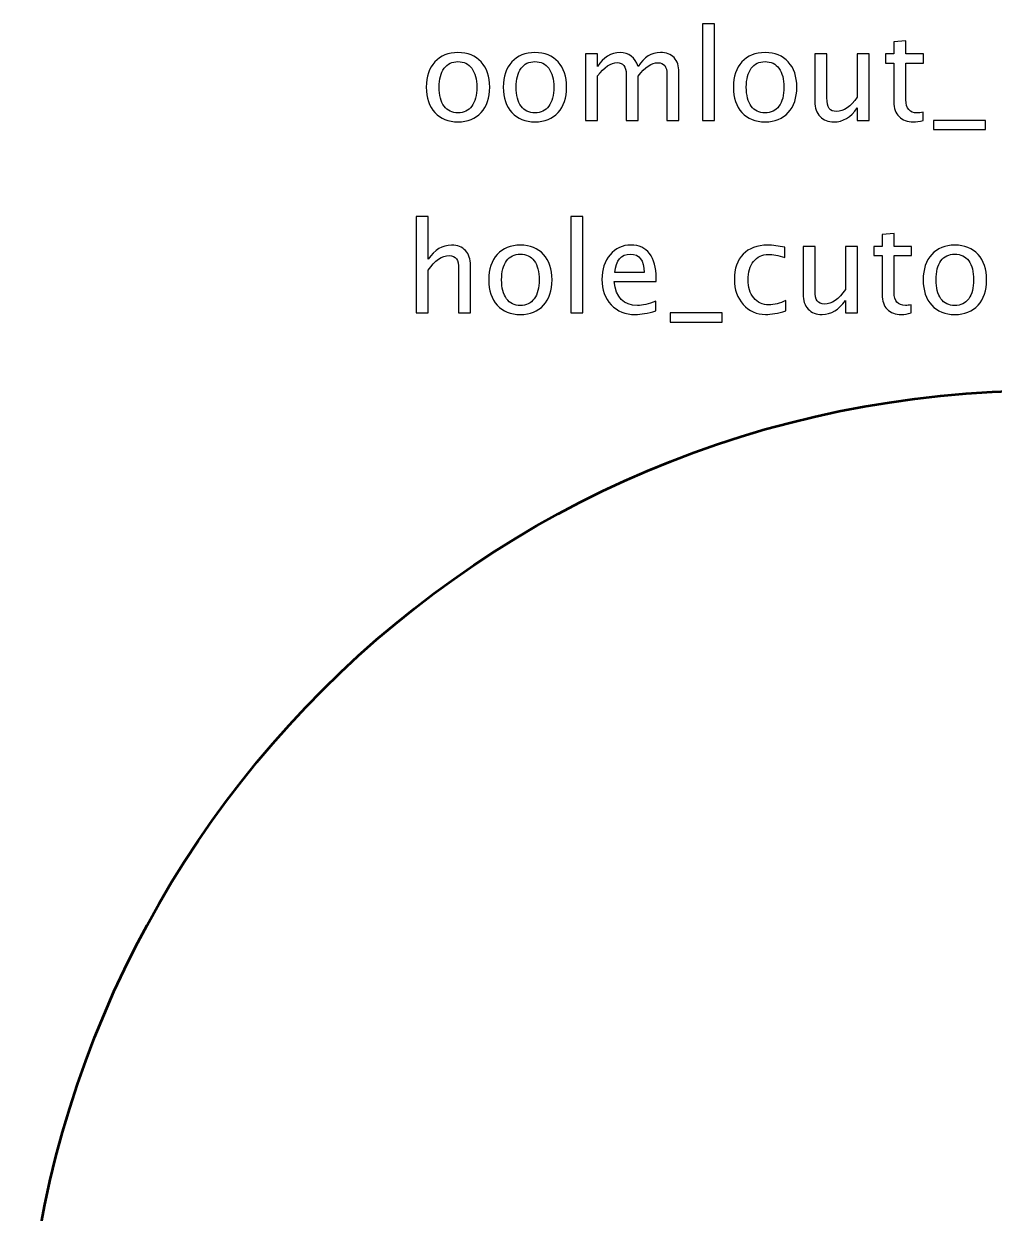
# Model space of a CAD drawing. Header units: centimetres. Extents: x -42.5 to 44.4, y -43.5 to 43.2.
# Drawn here: x 26.55 to 29.829, y -2.329 to 1.689 of the extents above; entities that cross this region are included whole.
import ezdxf

# ---------------------------------------------------------------- set-up
doc = ezdxf.new("R2010")
doc.units = ezdxf.units.CM
doc.header["$MEASUREMENT"] = 0
doc.layers.add('Layer 1', color=7, linetype='Continuous')

msp = doc.modelspace()

# ---------------------------------------------------------------- linework, layer by layer
at = {"layer": 'Layer 1', "lineweight": 53}
msp.add_ellipse((30, -3), major_axis=(0, 3.45), ratio=1, dxfattribs=at)
at = {"layer": 'Layer 1'}
for points, knots in [([(28.84312, 1.36265), (28.84312, 1.36265), (28.84312, 1.68904), (28.84312, 1.68904), (28.84312, 1.68904), (28.84312, 1.68904), (28.88376, 1.68904), (28.88376, 1.68904), (28.88376, 1.68904), (28.88376, 1.68904), (28.88376, 1.36265), (28.88376, 1.36265), (28.88376, 1.36265), (28.88376, 1.36265), (28.84312, 1.36265), (28.84312, 1.36265)], [0, 0, 0, 0, 0.2, 0.2, 0.2, 0.2, 0.4, 0.4, 0.4, 0.4, 0.6, 0.6, 0.6, 0.6, 1, 1, 1, 1]), ([(29.58861, 1.36272), (29.57605, 1.35926), (29.56511, 1.35757), (29.55587, 1.35757), (29.55587, 1.35757), (29.53513, 1.35757), (29.51897, 1.3635), (29.5074, 1.37535), (29.5074, 1.37535), (29.49576, 1.3872), (29.48997, 1.40364), (29.48997, 1.42474), (29.48997, 1.42474), (29.48997, 1.42474), (29.48997, 1.55654), (29.48997, 1.55654), (29.48997, 1.55654), (29.48997, 1.55654), (29.46189, 1.55654), (29.46189, 1.55654), (29.46189, 1.55654), (29.46189, 1.55654), (29.46189, 1.58701), (29.46189, 1.58701), (29.46189, 1.58701), (29.46189, 1.58701), (29.48997, 1.58701), (29.48997, 1.58701), (29.48997, 1.58701), (29.48997, 1.58701), (29.48997, 1.62758), (29.48997, 1.62758), (29.48997, 1.62758), (29.48997, 1.62758), (29.53061, 1.63146), (29.53061, 1.63146), (29.53061, 1.63146), (29.53061, 1.63146), (29.53061, 1.58701), (29.53061, 1.58701), (29.53061, 1.58701), (29.53061, 1.58701), (29.58946, 1.58701), (29.58946, 1.58701), (29.58946, 1.58701), (29.58946, 1.58701), (29.58946, 1.55654), (29.58946, 1.55654), (29.58946, 1.55654), (29.58946, 1.55654), (29.53061, 1.55654), (29.53061, 1.55654), (29.53061, 1.55654), (29.53061, 1.55654), (29.53061, 1.43208), (29.53061, 1.43208), (29.53061, 1.43208), (29.53061, 1.40273), (29.54338, 1.38805), (29.56885, 1.38805), (29.56885, 1.38805), (29.57429, 1.38805), (29.58085, 1.38897), (29.58861, 1.39073), (29.58861, 1.39073), (29.58861, 1.39073), (29.58861, 1.36272), (29.58861, 1.36272)], [0, 0, 0, 0, 0.0555556, 0.0555556, 0.0555556, 0.0555556, 0.1111111, 0.1111111, 0.1111111, 0.1111111, 0.1666667, 0.1666667, 0.1666667, 0.1666667, 0.2222222, 0.2222222, 0.2222222, 0.2222222, 0.2777778, 0.2777778, 0.2777778, 0.2777778, 0.3333333, 0.3333333, 0.3333333, 0.3333333, 0.3888889, 0.3888889, 0.3888889, 0.3888889, 0.4444444, 0.4444444, 0.4444444, 0.4444444, 0.5, 0.5, 0.5, 0.5, 0.5555556, 0.5555556, 0.5555556, 0.5555556, 0.6111111, 0.6111111, 0.6111111, 0.6111111, 0.6666667, 0.6666667, 0.6666667, 0.6666667, 0.7222222, 0.7222222, 0.7222222, 0.7222222, 0.7777778, 0.7777778, 0.7777778, 0.7777778, 0.8333333, 0.8333333, 0.8333333, 0.8333333, 0.8888889, 0.8888889, 0.8888889, 0.8888889, 1, 1, 1, 1]), ([(28.01705, 1.35757), (27.9841, 1.35757), (27.958, 1.36808), (27.93881, 1.38911), (27.93881, 1.38911), (27.91955, 1.41013), (27.90995, 1.43871), (27.90995, 1.47476), (27.90995, 1.47476), (27.90995, 1.51074), (27.91955, 1.53925), (27.93881, 1.5602), (27.93881, 1.5602), (27.958, 1.58116), (27.9841, 1.59167), (28.01705, 1.59167), (28.01705, 1.59167), (28.05, 1.59167), (28.07611, 1.58116), (28.0953, 1.5602), (28.0953, 1.5602), (28.11456, 1.53925), (28.12415, 1.51074), (28.12415, 1.47476), (28.12415, 1.47476), (28.12415, 1.43871), (28.11456, 1.41013), (28.0953, 1.38911), (28.0953, 1.38911), (28.07611, 1.36808), (28.05, 1.35757), (28.01705, 1.35757)], [0, 0, 0, 0, 0.1111111, 0.1111111, 0.1111111, 0.1111111, 0.2222222, 0.2222222, 0.2222222, 0.2222222, 0.3333333, 0.3333333, 0.3333333, 0.3333333, 0.4444444, 0.4444444, 0.4444444, 0.4444444, 0.5555556, 0.5555556, 0.5555556, 0.5555556, 0.6666667, 0.6666667, 0.6666667, 0.6666667, 0.7777778, 0.7777778, 0.7777778, 0.7777778, 1, 1, 1, 1]), ([(28.27712, 1.35757), (28.24417, 1.35757), (28.21807, 1.36808), (28.19888, 1.38911), (28.19888, 1.38911), (28.17962, 1.41013), (28.17002, 1.43871), (28.17002, 1.47476), (28.17002, 1.47476), (28.17002, 1.51074), (28.17962, 1.53925), (28.19888, 1.5602), (28.19888, 1.5602), (28.21807, 1.58116), (28.24417, 1.59167), (28.27712, 1.59167), (28.27712, 1.59167), (28.31007, 1.59167), (28.33618, 1.58116), (28.35537, 1.5602), (28.35537, 1.5602), (28.37463, 1.53925), (28.38422, 1.51074), (28.38422, 1.47476), (28.38422, 1.47476), (28.38422, 1.43871), (28.37463, 1.41013), (28.35537, 1.38911), (28.35537, 1.38911), (28.33618, 1.36808), (28.31007, 1.35757), (28.27712, 1.35757)], [0, 0, 0, 0, 0.1111111, 0.1111111, 0.1111111, 0.1111111, 0.2222222, 0.2222222, 0.2222222, 0.2222222, 0.3333333, 0.3333333, 0.3333333, 0.3333333, 0.4444444, 0.4444444, 0.4444444, 0.4444444, 0.5555556, 0.5555556, 0.5555556, 0.5555556, 0.6666667, 0.6666667, 0.6666667, 0.6666667, 0.7777778, 0.7777778, 0.7777778, 0.7777778, 1, 1, 1, 1]), ([(28.44787, 1.36265), (28.44787, 1.36265), (28.44787, 1.58701), (28.44787, 1.58701), (28.44787, 1.58701), (28.44787, 1.58701), (28.48851, 1.58701), (28.48851, 1.58701), (28.48851, 1.58701), (28.48851, 1.58701), (28.48851, 1.54461), (28.48851, 1.54461), (28.48851, 1.54461), (28.50834, 1.57601), (28.53374, 1.59167), (28.56485, 1.59167), (28.56485, 1.59167), (28.59484, 1.59167), (28.61523, 1.57601), (28.62609, 1.54461), (28.62609, 1.54461), (28.64535, 1.57629), (28.67047, 1.59209), (28.7013, 1.59209), (28.7013, 1.59209), (28.72099, 1.59209), (28.7363, 1.58631), (28.74723, 1.57467), (28.74723, 1.57467), (28.75817, 1.56303), (28.76367, 1.54673), (28.76367, 1.52577), (28.76367, 1.52577), (28.76367, 1.52577), (28.76367, 1.36265), (28.76367, 1.36265), (28.76367, 1.36265), (28.76367, 1.36265), (28.72303, 1.36265), (28.72303, 1.36265), (28.72303, 1.36265), (28.72303, 1.36265), (28.72303, 1.51907), (28.72303, 1.51907), (28.72303, 1.51907), (28.72303, 1.54461), (28.71287, 1.55738), (28.69255, 1.55738), (28.69255, 1.55738), (28.67146, 1.55738), (28.6493, 1.54249), (28.62609, 1.51265), (28.62609, 1.51265), (28.62609, 1.51265), (28.62609, 1.36265), (28.62609, 1.36265), (28.62609, 1.36265), (28.62609, 1.36265), (28.58545, 1.36265), (28.58545, 1.36265), (28.58545, 1.36265), (28.58545, 1.36265), (28.58545, 1.51921), (28.58545, 1.51921), (28.58545, 1.51921), (28.58545, 1.54496), (28.57515, 1.55781), (28.55448, 1.55781), (28.55448, 1.55781), (28.53395, 1.55781), (28.51193, 1.54285), (28.48851, 1.51286), (28.48851, 1.51286), (28.48851, 1.51286), (28.48851, 1.36265), (28.48851, 1.36265), (28.48851, 1.36265), (28.48851, 1.36265), (28.44787, 1.36265), (28.44787, 1.36265)], [0, 0, 0, 0, 0.047619, 0.047619, 0.047619, 0.047619, 0.0952381, 0.0952381, 0.0952381, 0.0952381, 0.1428571, 0.1428571, 0.1428571, 0.1428571, 0.1904762, 0.1904762, 0.1904762, 0.1904762, 0.2380952, 0.2380952, 0.2380952, 0.2380952, 0.2857143, 0.2857143, 0.2857143, 0.2857143, 0.3333333, 0.3333333, 0.3333333, 0.3333333, 0.3809524, 0.3809524, 0.3809524, 0.3809524, 0.4285714, 0.4285714, 0.4285714, 0.4285714, 0.4761905, 0.4761905, 0.4761905, 0.4761905, 0.5238095, 0.5238095, 0.5238095, 0.5238095, 0.5714286, 0.5714286, 0.5714286, 0.5714286, 0.6190476, 0.6190476, 0.6190476, 0.6190476, 0.6666667, 0.6666667, 0.6666667, 0.6666667, 0.7142857, 0.7142857, 0.7142857, 0.7142857, 0.7619048, 0.7619048, 0.7619048, 0.7619048, 0.8095238, 0.8095238, 0.8095238, 0.8095238, 0.8571429, 0.8571429, 0.8571429, 0.8571429, 0.9047619, 0.9047619, 0.9047619, 0.9047619, 1, 1, 1, 1]), ([(29.05478, 1.35757), (29.02183, 1.35757), (28.99573, 1.36808), (28.97654, 1.38911), (28.97654, 1.38911), (28.95728, 1.41013), (28.94768, 1.43871), (28.94768, 1.47476), (28.94768, 1.47476), (28.94768, 1.51074), (28.95728, 1.53925), (28.97654, 1.5602), (28.97654, 1.5602), (28.99573, 1.58116), (29.02183, 1.59167), (29.05478, 1.59167), (29.05478, 1.59167), (29.08773, 1.59167), (29.11384, 1.58116), (29.13303, 1.5602), (29.13303, 1.5602), (29.15229, 1.53925), (29.16188, 1.51074), (29.16188, 1.47476), (29.16188, 1.47476), (29.16188, 1.43871), (29.15229, 1.41013), (29.13303, 1.38911), (29.13303, 1.38911), (29.11384, 1.36808), (29.08773, 1.35757), (29.05478, 1.35757)], [0, 0, 0, 0, 0.1111111, 0.1111111, 0.1111111, 0.1111111, 0.2222222, 0.2222222, 0.2222222, 0.2222222, 0.3333333, 0.3333333, 0.3333333, 0.3333333, 0.4444444, 0.4444444, 0.4444444, 0.4444444, 0.5555556, 0.5555556, 0.5555556, 0.5555556, 0.6666667, 0.6666667, 0.6666667, 0.6666667, 0.7777778, 0.7777778, 0.7777778, 0.7777778, 1, 1, 1, 1]), ([(29.36608, 1.36265), (29.36608, 1.36265), (29.36608, 1.40484), (29.36608, 1.40484), (29.36608, 1.40484), (29.34441, 1.3733), (29.3181, 1.35757), (29.28719, 1.35757), (29.28719, 1.35757), (29.26758, 1.35757), (29.25199, 1.36371), (29.24042, 1.37606), (29.24042, 1.37606), (29.22878, 1.3884), (29.22299, 1.40498), (29.22299, 1.42594), (29.22299, 1.42594), (29.22299, 1.42594), (29.22299, 1.58701), (29.22299, 1.58701), (29.22299, 1.58701), (29.22299, 1.58701), (29.26363, 1.58701), (29.26363, 1.58701), (29.26363, 1.58701), (29.26363, 1.58701), (29.26363, 1.4392), (29.26363, 1.4392), (29.26363, 1.4392), (29.26363, 1.42234), (29.2661, 1.41042), (29.27097, 1.40336), (29.27097, 1.40336), (29.27591, 1.39623), (29.28409, 1.39271), (29.29559, 1.39271), (29.29559, 1.39271), (29.32043, 1.39271), (29.34399, 1.409), (29.36608, 1.44167), (29.36608, 1.44167), (29.36608, 1.44167), (29.36608, 1.58701), (29.36608, 1.58701), (29.36608, 1.58701), (29.36608, 1.58701), (29.40671, 1.58701), (29.40671, 1.58701), (29.40671, 1.58701), (29.40671, 1.58701), (29.40671, 1.36265), (29.40671, 1.36265), (29.40671, 1.36265), (29.40671, 1.36265), (29.36608, 1.36265), (29.36608, 1.36265)], [0, 0, 0, 0, 0.0666667, 0.0666667, 0.0666667, 0.0666667, 0.1333333, 0.1333333, 0.1333333, 0.1333333, 0.2, 0.2, 0.2, 0.2, 0.2666667, 0.2666667, 0.2666667, 0.2666667, 0.3333333, 0.3333333, 0.3333333, 0.3333333, 0.4, 0.4, 0.4, 0.4, 0.4666667, 0.4666667, 0.4666667, 0.4666667, 0.5333333, 0.5333333, 0.5333333, 0.5333333, 0.6, 0.6, 0.6, 0.6, 0.6666667, 0.6666667, 0.6666667, 0.6666667, 0.7333333, 0.7333333, 0.7333333, 0.7333333, 0.8, 0.8, 0.8, 0.8, 0.8666667, 0.8666667, 0.8666667, 0.8666667, 1, 1, 1, 1]), ([(28.01698, 1.38805), (28.03709, 1.38805), (28.05275, 1.3956), (28.0639, 1.41077), (28.0639, 1.41077), (28.07498, 1.42587), (28.08055, 1.44725), (28.08055, 1.47476), (28.08055, 1.47476), (28.08055, 1.50221), (28.07498, 1.52352), (28.0639, 1.53861), (28.0639, 1.53861), (28.05275, 1.55364), (28.03709, 1.56119), (28.01698, 1.56119), (28.01698, 1.56119), (27.9968, 1.56119), (27.98114, 1.55364), (27.97013, 1.53861), (27.97013, 1.53861), (27.95906, 1.52352), (27.95355, 1.50221), (27.95355, 1.47476), (27.95355, 1.47476), (27.95355, 1.44725), (27.95906, 1.42587), (27.97013, 1.41077), (27.97013, 1.41077), (27.98114, 1.3956), (27.9968, 1.38805), (28.01698, 1.38805)], [0, 0, 0, 0, 0.1111111, 0.1111111, 0.1111111, 0.1111111, 0.2222222, 0.2222222, 0.2222222, 0.2222222, 0.3333333, 0.3333333, 0.3333333, 0.3333333, 0.4444444, 0.4444444, 0.4444444, 0.4444444, 0.5555556, 0.5555556, 0.5555556, 0.5555556, 0.6666667, 0.6666667, 0.6666667, 0.6666667, 0.7777778, 0.7777778, 0.7777778, 0.7777778, 1, 1, 1, 1]), ([(28.27705, 1.38805), (28.29716, 1.38805), (28.31282, 1.3956), (28.32397, 1.41077), (28.32397, 1.41077), (28.33505, 1.42587), (28.34062, 1.44725), (28.34062, 1.47476), (28.34062, 1.47476), (28.34062, 1.50221), (28.33505, 1.52352), (28.32397, 1.53861), (28.32397, 1.53861), (28.31282, 1.55364), (28.29716, 1.56119), (28.27705, 1.56119), (28.27705, 1.56119), (28.25687, 1.56119), (28.24121, 1.55364), (28.2302, 1.53861), (28.2302, 1.53861), (28.21913, 1.52352), (28.21362, 1.50221), (28.21362, 1.47476), (28.21362, 1.47476), (28.21362, 1.44725), (28.21913, 1.42587), (28.2302, 1.41077), (28.2302, 1.41077), (28.24121, 1.3956), (28.25687, 1.38805), (28.27705, 1.38805)], [0, 0, 0, 0, 0.1111111, 0.1111111, 0.1111111, 0.1111111, 0.2222222, 0.2222222, 0.2222222, 0.2222222, 0.3333333, 0.3333333, 0.3333333, 0.3333333, 0.4444444, 0.4444444, 0.4444444, 0.4444444, 0.5555556, 0.5555556, 0.5555556, 0.5555556, 0.6666667, 0.6666667, 0.6666667, 0.6666667, 0.7777778, 0.7777778, 0.7777778, 0.7777778, 1, 1, 1, 1]), ([(29.05471, 1.38805), (29.07482, 1.38805), (29.09048, 1.3956), (29.10163, 1.41077), (29.10163, 1.41077), (29.11271, 1.42587), (29.11828, 1.44725), (29.11828, 1.47476), (29.11828, 1.47476), (29.11828, 1.50221), (29.11271, 1.52352), (29.10163, 1.53861), (29.10163, 1.53861), (29.09048, 1.55364), (29.07482, 1.56119), (29.05471, 1.56119), (29.05471, 1.56119), (29.03453, 1.56119), (29.01887, 1.55364), (29.00786, 1.53861), (29.00786, 1.53861), (28.99679, 1.52352), (28.99128, 1.50221), (28.99128, 1.47476), (28.99128, 1.47476), (28.99128, 1.44725), (28.99679, 1.42587), (29.00786, 1.41077), (29.00786, 1.41077), (29.01887, 1.3956), (29.03453, 1.38805), (29.05471, 1.38805)], [0, 0, 0, 0, 0.1111111, 0.1111111, 0.1111111, 0.1111111, 0.2222222, 0.2222222, 0.2222222, 0.2222222, 0.3333333, 0.3333333, 0.3333333, 0.3333333, 0.4444444, 0.4444444, 0.4444444, 0.4444444, 0.5555556, 0.5555556, 0.5555556, 0.5555556, 0.6666667, 0.6666667, 0.6666667, 0.6666667, 0.7777778, 0.7777778, 0.7777778, 0.7777778, 1, 1, 1, 1]), ([(29.62375, 1.33217), (29.62375, 1.33217), (29.62375, 1.36265), (29.62375, 1.36265), (29.62375, 1.36265), (29.62375, 1.36265), (29.79986, 1.36265), (29.79986, 1.36265), (29.79986, 1.36265), (29.79986, 1.36265), (29.79986, 1.33217), (29.79986, 1.33217), (29.79986, 1.33217), (29.79986, 1.33217), (29.62375, 1.33217), (29.62375, 1.33217)], [0, 0, 0, 0, 0.2, 0.2, 0.2, 0.2, 0.4, 0.4, 0.4, 0.4, 0.6, 0.6, 0.6, 0.6, 1, 1, 1, 1]), ([(27.87593, 0.71213), (27.87593, 0.71213), (27.87593, 1.03852), (27.87593, 1.03852), (27.87593, 1.03852), (27.87593, 1.03852), (27.91657, 1.03852), (27.91657, 1.03852), (27.91657, 1.03852), (27.91657, 1.03852), (27.91657, 0.89409), (27.91657, 0.89409), (27.91657, 0.89409), (27.93809, 0.92549), (27.96448, 0.94115), (27.99566, 0.94115), (27.99566, 0.94115), (28.01528, 0.94115), (28.03087, 0.93501), (28.04237, 0.92267), (28.04237, 0.92267), (28.05387, 0.91039), (28.05965, 0.89381), (28.05965, 0.87307), (28.05965, 0.87307), (28.05965, 0.87307), (28.05965, 0.71213), (28.05965, 0.71213), (28.05965, 0.71213), (28.05965, 0.71213), (28.01902, 0.71213), (28.01902, 0.71213), (28.01902, 0.71213), (28.01902, 0.71213), (28.01902, 0.8598), (28.01902, 0.8598), (28.01902, 0.8598), (28.01902, 0.87645), (28.01655, 0.88831), (28.01168, 0.89536), (28.01168, 0.89536), (28.00674, 0.90249), (27.99862, 0.90602), (27.98727, 0.90602), (27.98727, 0.90602), (27.96229, 0.90602), (27.93872, 0.88972), (27.91657, 0.85712), (27.91657, 0.85712), (27.91657, 0.85712), (27.91657, 0.71213), (27.91657, 0.71213), (27.91657, 0.71213), (27.91657, 0.71213), (27.87593, 0.71213), (27.87593, 0.71213)], [0, 0, 0, 0, 0.0666667, 0.0666667, 0.0666667, 0.0666667, 0.1333333, 0.1333333, 0.1333333, 0.1333333, 0.2, 0.2, 0.2, 0.2, 0.2666667, 0.2666667, 0.2666667, 0.2666667, 0.3333333, 0.3333333, 0.3333333, 0.3333333, 0.4, 0.4, 0.4, 0.4, 0.4666667, 0.4666667, 0.4666667, 0.4666667, 0.5333333, 0.5333333, 0.5333333, 0.5333333, 0.6, 0.6, 0.6, 0.6, 0.6666667, 0.6666667, 0.6666667, 0.6666667, 0.7333333, 0.7333333, 0.7333333, 0.7333333, 0.8, 0.8, 0.8, 0.8, 0.8666667, 0.8666667, 0.8666667, 0.8666667, 1, 1, 1, 1]), ([(28.39875, 0.71213), (28.39875, 0.71213), (28.39875, 1.03852), (28.39875, 1.03852), (28.39875, 1.03852), (28.39875, 1.03852), (28.43939, 1.03852), (28.43939, 1.03852), (28.43939, 1.03852), (28.43939, 1.03852), (28.43939, 0.71213), (28.43939, 0.71213), (28.43939, 0.71213), (28.43939, 0.71213), (28.39875, 0.71213), (28.39875, 0.71213)], [0, 0, 0, 0, 0.2, 0.2, 0.2, 0.2, 0.4, 0.4, 0.4, 0.4, 0.6, 0.6, 0.6, 0.6, 1, 1, 1, 1]), ([(29.54853, 0.7122), (29.53597, 0.70874), (29.52503, 0.70705), (29.51579, 0.70705), (29.51579, 0.70705), (29.49505, 0.70705), (29.47889, 0.71298), (29.46732, 0.72483), (29.46732, 0.72483), (29.45568, 0.73668), (29.44989, 0.75312), (29.44989, 0.77422), (29.44989, 0.77422), (29.44989, 0.77422), (29.44989, 0.90602), (29.44989, 0.90602), (29.44989, 0.90602), (29.44989, 0.90602), (29.42181, 0.90602), (29.42181, 0.90602), (29.42181, 0.90602), (29.42181, 0.90602), (29.42181, 0.93649), (29.42181, 0.93649), (29.42181, 0.93649), (29.42181, 0.93649), (29.44989, 0.93649), (29.44989, 0.93649), (29.44989, 0.93649), (29.44989, 0.93649), (29.44989, 0.97706), (29.44989, 0.97706), (29.44989, 0.97706), (29.44989, 0.97706), (29.49053, 0.98094), (29.49053, 0.98094), (29.49053, 0.98094), (29.49053, 0.98094), (29.49053, 0.93649), (29.49053, 0.93649), (29.49053, 0.93649), (29.49053, 0.93649), (29.54938, 0.93649), (29.54938, 0.93649), (29.54938, 0.93649), (29.54938, 0.93649), (29.54938, 0.90602), (29.54938, 0.90602), (29.54938, 0.90602), (29.54938, 0.90602), (29.49053, 0.90602), (29.49053, 0.90602), (29.49053, 0.90602), (29.49053, 0.90602), (29.49053, 0.78156), (29.49053, 0.78156), (29.49053, 0.78156), (29.49053, 0.75221), (29.5033, 0.73753), (29.52877, 0.73753), (29.52877, 0.73753), (29.53421, 0.73753), (29.54077, 0.73845), (29.54853, 0.74021), (29.54853, 0.74021), (29.54853, 0.74021), (29.54853, 0.7122), (29.54853, 0.7122)], [0, 0, 0, 0, 0.0555556, 0.0555556, 0.0555556, 0.0555556, 0.1111111, 0.1111111, 0.1111111, 0.1111111, 0.1666667, 0.1666667, 0.1666667, 0.1666667, 0.2222222, 0.2222222, 0.2222222, 0.2222222, 0.2777778, 0.2777778, 0.2777778, 0.2777778, 0.3333333, 0.3333333, 0.3333333, 0.3333333, 0.3888889, 0.3888889, 0.3888889, 0.3888889, 0.4444444, 0.4444444, 0.4444444, 0.4444444, 0.5, 0.5, 0.5, 0.5, 0.5555556, 0.5555556, 0.5555556, 0.5555556, 0.6111111, 0.6111111, 0.6111111, 0.6111111, 0.6666667, 0.6666667, 0.6666667, 0.6666667, 0.7222222, 0.7222222, 0.7222222, 0.7222222, 0.7777778, 0.7777778, 0.7777778, 0.7777778, 0.8333333, 0.8333333, 0.8333333, 0.8333333, 0.8888889, 0.8888889, 0.8888889, 0.8888889, 1, 1, 1, 1]), ([(28.228, 0.70705), (28.19505, 0.70705), (28.16895, 0.71756), (28.14976, 0.73859), (28.14976, 0.73859), (28.1305, 0.75961), (28.1209, 0.78819), (28.1209, 0.82424), (28.1209, 0.82424), (28.1209, 0.86022), (28.1305, 0.88873), (28.14976, 0.90968), (28.14976, 0.90968), (28.16895, 0.93064), (28.19505, 0.94115), (28.228, 0.94115), (28.228, 0.94115), (28.26095, 0.94115), (28.28706, 0.93064), (28.30625, 0.90968), (28.30625, 0.90968), (28.32551, 0.88873), (28.3351, 0.86022), (28.3351, 0.82424), (28.3351, 0.82424), (28.3351, 0.78819), (28.32551, 0.75961), (28.30625, 0.73859), (28.30625, 0.73859), (28.28706, 0.71756), (28.26095, 0.70705), (28.228, 0.70705)], [0, 0, 0, 0, 0.1111111, 0.1111111, 0.1111111, 0.1111111, 0.2222222, 0.2222222, 0.2222222, 0.2222222, 0.3333333, 0.3333333, 0.3333333, 0.3333333, 0.4444444, 0.4444444, 0.4444444, 0.4444444, 0.5555556, 0.5555556, 0.5555556, 0.5555556, 0.6666667, 0.6666667, 0.6666667, 0.6666667, 0.7777778, 0.7777778, 0.7777778, 0.7777778, 1, 1, 1, 1]), ([(28.68577, 0.71933), (28.65846, 0.71114), (28.63511, 0.70705), (28.61563, 0.70705), (28.61563, 0.70705), (28.5824, 0.70705), (28.55538, 0.71806), (28.53457, 0.74), (28.53457, 0.74), (28.51375, 0.76194), (28.50331, 0.79038), (28.50331, 0.82537), (28.50331, 0.82537), (28.50331, 0.85931), (28.51248, 0.88718), (28.5309, 0.90898), (28.5309, 0.90898), (28.54931, 0.93071), (28.57288, 0.94157), (28.60159, 0.94157), (28.60159, 0.94157), (28.62876, 0.94157), (28.64978, 0.93191), (28.6646, 0.91258), (28.6646, 0.91258), (28.67942, 0.89324), (28.68682, 0.86587), (28.68682, 0.83038), (28.68682, 0.83038), (28.68682, 0.83038), (28.68661, 0.81796), (28.68661, 0.81796), (28.68661, 0.81796), (28.68661, 0.81796), (28.5448, 0.81796), (28.5448, 0.81796), (28.5448, 0.81796), (28.55072, 0.76434), (28.5769, 0.73753), (28.62325, 0.73753), (28.62325, 0.73753), (28.64026, 0.73753), (28.66107, 0.74233), (28.68577, 0.75192), (28.68577, 0.75192), (28.68577, 0.75192), (28.68577, 0.71933), (28.68577, 0.71933)], [0, 0, 0, 0, 0.0769231, 0.0769231, 0.0769231, 0.0769231, 0.1538462, 0.1538462, 0.1538462, 0.1538462, 0.2307692, 0.2307692, 0.2307692, 0.2307692, 0.3076923, 0.3076923, 0.3076923, 0.3076923, 0.3846154, 0.3846154, 0.3846154, 0.3846154, 0.4615385, 0.4615385, 0.4615385, 0.4615385, 0.5384615, 0.5384615, 0.5384615, 0.5384615, 0.6153846, 0.6153846, 0.6153846, 0.6153846, 0.6923077, 0.6923077, 0.6923077, 0.6923077, 0.7692308, 0.7692308, 0.7692308, 0.7692308, 0.8461538, 0.8461538, 0.8461538, 0.8461538, 1, 1, 1, 1]), ([(29.12442, 0.7189), (29.0981, 0.711), (29.07538, 0.70705), (29.05626, 0.70705), (29.05626, 0.70705), (29.02592, 0.70705), (29.0008, 0.71827), (28.98084, 0.74063), (28.98084, 0.74063), (28.96087, 0.76307), (28.95085, 0.79136), (28.95085, 0.82544), (28.95085, 0.82544), (28.95085, 0.86185), (28.96073, 0.89028), (28.98048, 0.9106), (28.98048, 0.9106), (29.00024, 0.93099), (29.02783, 0.94115), (29.06324, 0.94115), (29.06324, 0.94115), (29.08067, 0.94115), (29.10029, 0.93875), (29.12188, 0.93395), (29.12188, 0.93395), (29.12188, 0.93395), (29.12188, 0.89967), (29.12188, 0.89967), (29.12188, 0.89967), (29.09894, 0.90644), (29.08025, 0.90983), (29.06585, 0.90983), (29.06585, 0.90983), (29.04497, 0.90983), (29.02825, 0.90199), (29.01576, 0.8864), (29.01576, 0.8864), (29.00327, 0.87081), (28.99699, 0.84999), (28.99699, 0.82403), (28.99699, 0.82403), (28.99699, 0.79884), (29.00348, 0.77852), (29.0164, 0.76293), (29.0164, 0.76293), (29.02931, 0.74741), (29.04617, 0.73965), (29.06712, 0.73965), (29.06712, 0.73965), (29.08568, 0.73965), (29.10473, 0.74444), (29.12442, 0.75404), (29.12442, 0.75404), (29.12442, 0.75404), (29.12442, 0.7189), (29.12442, 0.7189)], [0, 0, 0, 0, 0.0666667, 0.0666667, 0.0666667, 0.0666667, 0.1333333, 0.1333333, 0.1333333, 0.1333333, 0.2, 0.2, 0.2, 0.2, 0.2666667, 0.2666667, 0.2666667, 0.2666667, 0.3333333, 0.3333333, 0.3333333, 0.3333333, 0.4, 0.4, 0.4, 0.4, 0.4666667, 0.4666667, 0.4666667, 0.4666667, 0.5333333, 0.5333333, 0.5333333, 0.5333333, 0.6, 0.6, 0.6, 0.6, 0.6666667, 0.6666667, 0.6666667, 0.6666667, 0.7333333, 0.7333333, 0.7333333, 0.7333333, 0.8, 0.8, 0.8, 0.8, 0.8666667, 0.8666667, 0.8666667, 0.8666667, 1, 1, 1, 1]), ([(29.326, 0.71213), (29.326, 0.71213), (29.326, 0.75432), (29.326, 0.75432), (29.326, 0.75432), (29.30433, 0.72278), (29.27802, 0.70705), (29.24711, 0.70705), (29.24711, 0.70705), (29.2275, 0.70705), (29.21191, 0.71319), (29.20034, 0.72554), (29.20034, 0.72554), (29.1887, 0.73788), (29.18291, 0.75446), (29.18291, 0.77542), (29.18291, 0.77542), (29.18291, 0.77542), (29.18291, 0.93649), (29.18291, 0.93649), (29.18291, 0.93649), (29.18291, 0.93649), (29.22355, 0.93649), (29.22355, 0.93649), (29.22355, 0.93649), (29.22355, 0.93649), (29.22355, 0.78868), (29.22355, 0.78868), (29.22355, 0.78868), (29.22355, 0.77182), (29.22602, 0.7599), (29.23089, 0.75284), (29.23089, 0.75284), (29.23583, 0.74571), (29.24401, 0.74219), (29.25551, 0.74219), (29.25551, 0.74219), (29.28035, 0.74219), (29.30391, 0.75848), (29.326, 0.79115), (29.326, 0.79115), (29.326, 0.79115), (29.326, 0.93649), (29.326, 0.93649), (29.326, 0.93649), (29.326, 0.93649), (29.36663, 0.93649), (29.36663, 0.93649), (29.36663, 0.93649), (29.36663, 0.93649), (29.36663, 0.71213), (29.36663, 0.71213), (29.36663, 0.71213), (29.36663, 0.71213), (29.326, 0.71213), (29.326, 0.71213)], [0, 0, 0, 0, 0.0666667, 0.0666667, 0.0666667, 0.0666667, 0.1333333, 0.1333333, 0.1333333, 0.1333333, 0.2, 0.2, 0.2, 0.2, 0.2666667, 0.2666667, 0.2666667, 0.2666667, 0.3333333, 0.3333333, 0.3333333, 0.3333333, 0.4, 0.4, 0.4, 0.4, 0.4666667, 0.4666667, 0.4666667, 0.4666667, 0.5333333, 0.5333333, 0.5333333, 0.5333333, 0.6, 0.6, 0.6, 0.6, 0.6666667, 0.6666667, 0.6666667, 0.6666667, 0.7333333, 0.7333333, 0.7333333, 0.7333333, 0.8, 0.8, 0.8, 0.8, 0.8666667, 0.8666667, 0.8666667, 0.8666667, 1, 1, 1, 1]), ([(29.69585, 0.70705), (29.6629, 0.70705), (29.6368, 0.71756), (29.61761, 0.73859), (29.61761, 0.73859), (29.59835, 0.75961), (29.58875, 0.78819), (29.58875, 0.82424), (29.58875, 0.82424), (29.58875, 0.86022), (29.59835, 0.88873), (29.61761, 0.90968), (29.61761, 0.90968), (29.6368, 0.93064), (29.6629, 0.94115), (29.69585, 0.94115), (29.69585, 0.94115), (29.7288, 0.94115), (29.75491, 0.93064), (29.7741, 0.90968), (29.7741, 0.90968), (29.79336, 0.88873), (29.80295, 0.86022), (29.80295, 0.82424), (29.80295, 0.82424), (29.80295, 0.78819), (29.79336, 0.75961), (29.7741, 0.73859), (29.7741, 0.73859), (29.75491, 0.71756), (29.7288, 0.70705), (29.69585, 0.70705)], [0, 0, 0, 0, 0.1111111, 0.1111111, 0.1111111, 0.1111111, 0.2222222, 0.2222222, 0.2222222, 0.2222222, 0.3333333, 0.3333333, 0.3333333, 0.3333333, 0.4444444, 0.4444444, 0.4444444, 0.4444444, 0.5555556, 0.5555556, 0.5555556, 0.5555556, 0.6666667, 0.6666667, 0.6666667, 0.6666667, 0.7777778, 0.7777778, 0.7777778, 0.7777778, 1, 1, 1, 1]), ([(28.22793, 0.73753), (28.24804, 0.73753), (28.2637, 0.74508), (28.27485, 0.76025), (28.27485, 0.76025), (28.28593, 0.77535), (28.2915, 0.79673), (28.2915, 0.82424), (28.2915, 0.82424), (28.2915, 0.85169), (28.28593, 0.873), (28.27485, 0.88809), (28.27485, 0.88809), (28.2637, 0.90312), (28.24804, 0.91067), (28.22793, 0.91067), (28.22793, 0.91067), (28.20775, 0.91067), (28.19209, 0.90312), (28.18108, 0.88809), (28.18108, 0.88809), (28.17001, 0.873), (28.1645, 0.85169), (28.1645, 0.82424), (28.1645, 0.82424), (28.1645, 0.79673), (28.17001, 0.77535), (28.18108, 0.76025), (28.18108, 0.76025), (28.19209, 0.74508), (28.20775, 0.73753), (28.22793, 0.73753)], [0, 0, 0, 0, 0.1111111, 0.1111111, 0.1111111, 0.1111111, 0.2222222, 0.2222222, 0.2222222, 0.2222222, 0.3333333, 0.3333333, 0.3333333, 0.3333333, 0.4444444, 0.4444444, 0.4444444, 0.4444444, 0.5555556, 0.5555556, 0.5555556, 0.5555556, 0.6666667, 0.6666667, 0.6666667, 0.6666667, 0.7777778, 0.7777778, 0.7777778, 0.7777778, 1, 1, 1, 1]), ([(28.54691, 0.84844), (28.54691, 0.84844), (28.64597, 0.84844), (28.64597, 0.84844), (28.64597, 0.84844), (28.64597, 0.89021), (28.63038, 0.9111), (28.59926, 0.9111), (28.59926, 0.9111), (28.56794, 0.9111), (28.55051, 0.89021), (28.54691, 0.84844)], [0, 0, 0, 0, 0.25, 0.25, 0.25, 0.25, 0.5, 0.5, 0.5, 0.5, 1, 1, 1, 1]), ([(29.69578, 0.73753), (29.71589, 0.73753), (29.73155, 0.74508), (29.7427, 0.76025), (29.7427, 0.76025), (29.75378, 0.77535), (29.75935, 0.79673), (29.75935, 0.82424), (29.75935, 0.82424), (29.75935, 0.85169), (29.75378, 0.873), (29.7427, 0.88809), (29.7427, 0.88809), (29.73155, 0.90312), (29.71589, 0.91067), (29.69578, 0.91067), (29.69578, 0.91067), (29.6756, 0.91067), (29.65994, 0.90312), (29.64893, 0.88809), (29.64893, 0.88809), (29.63786, 0.873), (29.63235, 0.85169), (29.63235, 0.82424), (29.63235, 0.82424), (29.63235, 0.79673), (29.63786, 0.77535), (29.64893, 0.76025), (29.64893, 0.76025), (29.65994, 0.74508), (29.6756, 0.73753), (29.69578, 0.73753)], [0, 0, 0, 0, 0.1111111, 0.1111111, 0.1111111, 0.1111111, 0.2222222, 0.2222222, 0.2222222, 0.2222222, 0.3333333, 0.3333333, 0.3333333, 0.3333333, 0.4444444, 0.4444444, 0.4444444, 0.4444444, 0.5555556, 0.5555556, 0.5555556, 0.5555556, 0.6666667, 0.6666667, 0.6666667, 0.6666667, 0.7777778, 0.7777778, 0.7777778, 0.7777778, 1, 1, 1, 1]), ([(28.7341, 0.68165), (28.7341, 0.68165), (28.7341, 0.71213), (28.7341, 0.71213), (28.7341, 0.71213), (28.7341, 0.71213), (28.91021, 0.71213), (28.91021, 0.71213), (28.91021, 0.71213), (28.91021, 0.71213), (28.91021, 0.68165), (28.91021, 0.68165), (28.91021, 0.68165), (28.91021, 0.68165), (28.7341, 0.68165), (28.7341, 0.68165)], [0, 0, 0, 0, 0.2, 0.2, 0.2, 0.2, 0.4, 0.4, 0.4, 0.4, 0.6, 0.6, 0.6, 0.6, 1, 1, 1, 1])]:
    msp.add_open_spline(points, degree=3, knots=knots, dxfattribs=at)

doc.saveas('drawing.dxf')
